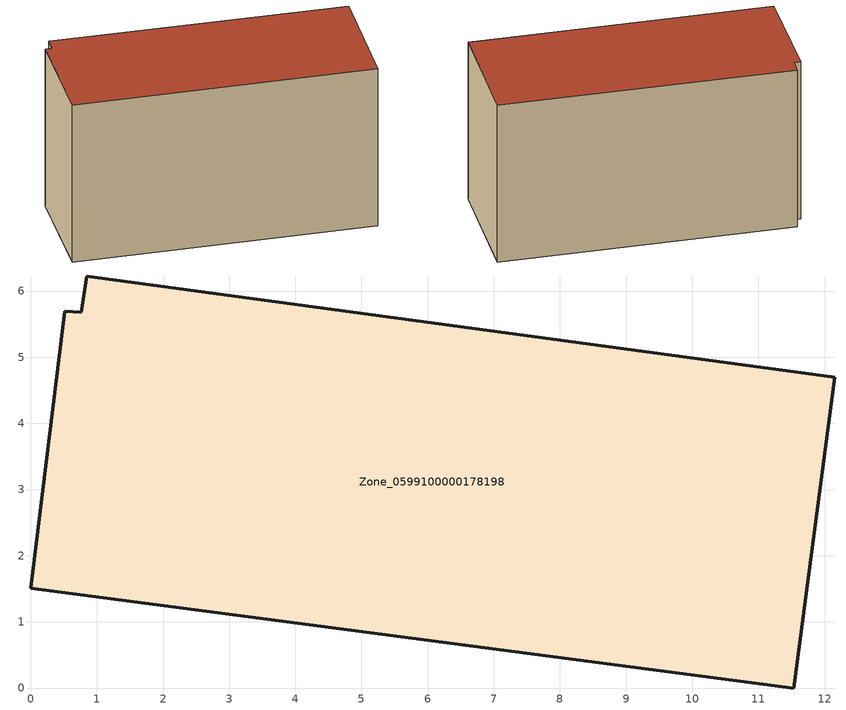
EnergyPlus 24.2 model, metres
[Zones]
Zone_0599100000178198
 floor ground (C_G): 0.76,5.68 0.85,6.23 12.15,4.7 11.53,0 0,1.51 0.51,5.7 z0
 wall outside (C_F): 0,1.51 11.53,0 12.15,4.7 0.85,6.23 0.76,5.68 0.51,5.7 0,1.51 z0:6.72
 roof outside (C_R): 0.85,6.23 0.76,5.68 0.51,5.7 0,1.51 11.53,0 12.15,4.7 z6.72
[BUILDING]
Pand.0599100000178198: North Axis=0; Terrain=City; Loads Convergence Tolerance Value=0.04; Temperature Convergence Tolerance Value=0.4; Solar Distribution=FullExterior; Maximum Number of Warmup Days=25; Minimum Number of Warmup Days=1
[Site:Location]
Rotterdam.The.Hague.AP_ZH_NLD Design_Conditions: Latitude=51.96; Longitude=4.45; Time Zone=1; Elevation=-4.5
[SITE:GROUNDTEMPERATURE:BUILDINGSURFACE]
18, 18, 18, 18, 18, 18, 18, 18, 18, 18, 18, 18
[MATERIAL] Thermal Absorptance=0.9; Solar Absorptance=0.7; Visible Absorptance=0.7
Name | Roughness | Thickness | Conductivity | Density | Specific Heat
G.TI.1946 | MediumSmooth | 0.15 | 1 | 540 | 1210
F.TI.1946 | Rough | 0.3 | 0.857143 | 1920 | 840
R.TI.1946 | MediumRough | 0.2 | 0.1 | 1500 | 1000
[CONSTRUCTION]
C_G: G.TI.1946
C_F: F.TI.1946
C_R: R.TI.1946
[ZONE]
Zone_0599100000178198: Type=1; Multiplier=1; Ceiling Height=Autocalculate; Volume=Autocalculate; Floor Area=autocalculate; Part of Total Floor Area=Yes
[ZONEINFILTRATION:DESIGNFLOWRATE]
Infil_Zone_0599100000178198: Zone or ZoneList or Space or SpaceList=Zone_0599100000178198; Schedule=AlwaysOn; Design Flow Rate Calculation Method=Flow/Area; Flow Rate per Floor Area=0.003; Constant Term Coefficient=1; Temperature Term Coefficient=0; Velocity Term Coefficient=0; Velocity Squared Term Coefficient=0
[HVACTEMPLATE:ZONE:IDEALLOADSAIRSYSTEM]
Zone_0599100000178198: Maximum Heating Supply Air Temperature=50; Minimum Cooling Supply Air Temperature=13; Maximum Heating Supply Air Humidity Ratio=0.0156; Minimum Cooling Supply Air Humidity Ratio=0.0077; Heating Limit=NoLimit; Cooling Limit=NoLimit; Dehumidification Control Type=ConstantSensibleHeatRatio; Cooling Sensible Heat Ratio=0.7; Dehumidification Setpoint=60; Humidification Control Type=None; Humidification Setpoint=30; Outdoor Air Method=None; Outdoor Air Flow Rate per Person=0.00944; Outdoor Air Flow Rate per Zone Floor Area=0; Outdoor Air Flow Rate per Zone=0; Demand Controlled Ventilation Type=None; Outdoor Air Economizer Type=NoEconomizer; Heat Recovery Type=None; Sensible Heat Recovery Effectiveness=0.7; Latent Heat Recovery Effectiveness=0.65
[ZONECONTROL:THERMOSTAT]
ThermostatControl_Zone_0599100000178198: Zone or ZoneList=Zone_0599100000178198; Control Type Schedule=DualSetpointControlType; Control 1=Thermostat_Zone_0599100000178198; Temperature Difference Between Cutout And Setpoint=0
[THERMOSTATSETPOINT:DUALSETPOINT]
Thermostat_Zone_0599100000178198: Heating Setpoint Temperature Schedule=HeatingSetpoint_Zone_0599100000178198; Cooling Setpoint Temperature Schedule=CoolingSetpoint_Zone_0599100000178198
[SCHEDULE:COMPACT]
HeatingSetpoint_Zone_0599100000178198: Through: 12/31, For: AllDays, Until: 24:00, 21
CoolingSetpoint_Zone_0599100000178198: Through: 12/31, For: AllDays, Until: 24:00, 24
DualSetpointControlType: Through: 12/31, For: AllDays, Until: 24:00, 4
AlwaysOn: Through: 12/31, For: AllDays, Until: 24:00, 1
